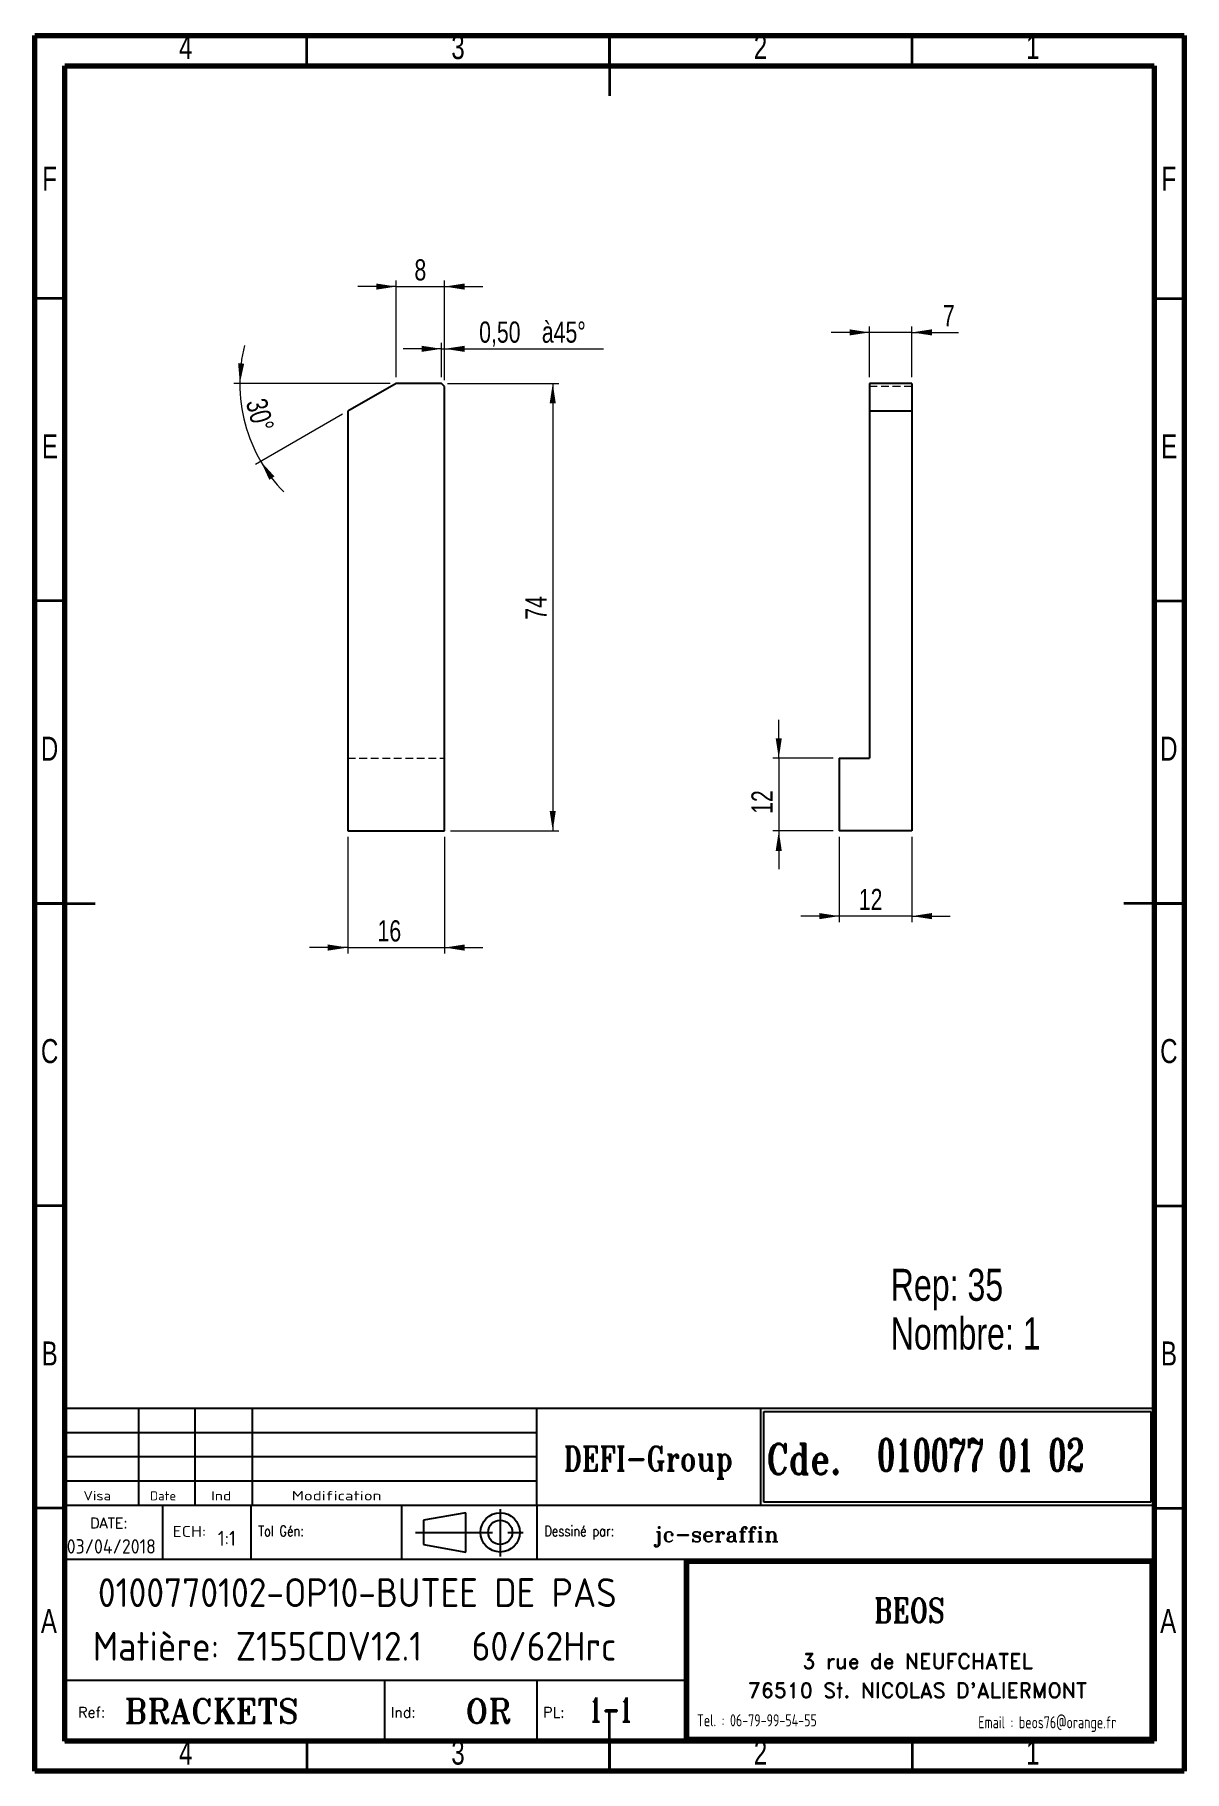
# Model space of a CAD drawing. Header units: millimetres. Extents: x 15 to 205, y 5 to 292.
import ezdxf

# ---------------------------------------------------------------- set-up
doc = ezdxf.new("R2010")
doc.units = ezdxf.units.MM
doc.linetypes.add('CENTERX2', pattern=[20.32, 12.7, -2.54, 2.54, -2.54])
doc.linetypes.add('HIDDEN', pattern=[1.905, 1.27, -0.635])
doc.layers.add('DIMENSIONS', color=176, linetype='Continuous')
doc.styles.add('SLDTEXTSTYLE0', font='TXT', dxfattribs={"width": 0.75})
doc.styles.add('SLDTEXTSTYLE1', font='ISOCP')
doc.styles.add('SLDTEXTSTYLE10', font='ISOCP', dxfattribs={"width": 1.147311})
doc.styles.add('SLDTEXTSTYLE11', font='ISOCP', dxfattribs={"width": 1.385904})
doc.styles.add('SLDTEXTSTYLE12', font='ISOCP', dxfattribs={"width": 1.246461})
doc.styles.add('SLDTEXTSTYLE13', font='ROMAND')
doc.styles.add('SLDTEXTSTYLE2', font='ROMANT', dxfattribs={"width": 0.8})
doc.styles.add('SLDTEXTSTYLE3', font='ISOCP', dxfattribs={"width": 0.8})
doc.styles.add('SLDTEXTSTYLE4', font='ROMANS', dxfattribs={"width": 0.8})
doc.styles.add('SLDTEXTSTYLE5', font='ROMANT')
doc.styles.add('SLDTEXTSTYLE6', font='ROMANS')
doc.styles.add('SLDTEXTSTYLE7', font='ROMANT', dxfattribs={"width": 0.65})
doc.styles.add('SLDTEXTSTYLE8', font='ISOCP', dxfattribs={"width": 1.446157})
doc.styles.add('SLDTEXTSTYLE9', font='ISOCP', dxfattribs={"width": 1.294402})
doc.dimstyles.new('SLDDIMSTYLE0', dxfattribs={"dimtxt": 3.5, "dimasz": 3.302, "dimexe": 0, "dimexo": 0.0625, "dimgap": 0.875, "dimtad": 1, "dimrnd": 1e-09, "dimzin": 12, "dimdsep": 46, "dimtxsty": 'SLDTEXTSTYLE0', "dimsah": 1, "dimcen": 0.09, "dimadec": 0, "dimazin": 3, "dimtfac": 1, "dimtmove": 0, "dimatfit": 0, "dimfxl": 1, "dimfrac": 2, "dimtolj": 1, "dimtzin": 12, "dimarcsym": 0})
doc.dimstyles.new('SLDDIMSTYLE1', dxfattribs={"dimtxt": 3.5, "dimasz": 3.302, "dimexe": 0, "dimexo": 0.0625, "dimgap": 0.875, "dimtad": 1, "dimrnd": 1e-09, "dimdsep": 46, "dimtxsty": 'SLDTEXTSTYLE0', "dimsah": 1, "dimcen": 0.09, "dimadec": 0, "dimazin": 2, "dimtfac": 1, "dimtmove": 0, "dimatfit": 0, "dimfxl": 1, "dimfrac": 2, "dimtolj": 1, "dimtzin": 12, "dimarcsym": 0})
doc.dimstyles.new('SLDDIMSTYLE2', dxfattribs={"dimtxt": 3.5, "dimasz": 3.302, "dimexe": 0, "dimexo": 0.0625, "dimgap": 0.875, "dimtad": 1, "dimdec": 4, "dimzin": 12, "dimdsep": 46, "dimtxsty": 'SLDTEXTSTYLE0', "dimsah": 1, "dimcen": 0.09, "dimazin": 3, "dimtfac": 1, "dimtofl": 0, "dimtmove": 0, "dimatfit": 3, "dimfxl": 1, "dimfrac": 2, "dimtolj": 1, "dimtzin": 12, "dimarcsym": 0})
doc.dimstyles.new('SLDDIMSTYLE3', dxfattribs={"dimtxt": 3.5, "dimasz": 3.302, "dimexe": 0, "dimexo": 0.0625, "dimgap": 0.875, "dimtad": 1, "dimrnd": 1e-09, "dimzin": 12, "dimdsep": 46, "dimtxsty": 'SLDTEXTSTYLE0', "dimsah": 1, "dimcen": 0.09, "dimadec": 0, "dimazin": 3, "dimtfac": 1, "dimtofl": 0, "dimtmove": 0, "dimatfit": 3, "dimfxl": 1, "dimfrac": 2, "dimtolj": 1, "dimtzin": 12, "dimarcsym": 0})

# ---------------------------------------------------------------- blocks, each defined once
blk = doc.blocks.new('SW_NOTE_0')
at = {"color": 0, "linetype": 'Continuous', "lineweight": 0, "char_height": 5.292, "attachment_point": 1, "style": 'SLDTEXTSTYLE0'}
for s, insert in [('Rep: 35', (0, 6.82)), ('Nombre: 1', (0, -1.23))]:
    blk.add_mtext(s, dxfattribs=dict(at, insert=insert))
blk = doc.blocks.new('_D')
at = {"color": 7, "linetype": 'Continuous', "lineweight": 18}
for p, q in [((66.74, 159.48), (66.74, 140.19)), ((82.74, 159.48), (82.74, 140.19)), ((66.74, 141.19), (60.39, 141.19)), ((66.74, 141.19), (82.74, 141.19)), ((82.74, 141.19), (89.09, 141.19))]:
    blk.add_line(p, q, dxfattribs=at)
for points in [[(66.74, 141.19), (63.44, 141.7), (63.44, 140.68)], [(82.74, 141.19), (86.05, 140.68), (86.05, 141.7)]]:
    blk.add_solid(points, dxfattribs=at)
at = {"color": 7, "linetype": 'Continuous', "lineweight": 18, "insert": (71.66, 145.7), "char_height": 3.5, "attachment_point": 1, "style": 'SLDTEXTSTYLE0'}
blk.add_mtext('16', dxfattribs=at)
blk = doc.blocks.new('_D_1')
at = {"color": 7, "linetype": 'Continuous', "lineweight": 18}
for p, q in [((74.74, 250.48), (68.39, 250.48)), ((74.74, 235.48), (74.74, 251.48)), ((74.74, 250.48), (82.74, 250.48)), ((82.74, 234.98), (82.74, 251.48)), ((82.74, 250.48), (89.09, 250.48))]:
    blk.add_line(p, q, dxfattribs=at)
for points in [[(74.74, 250.48), (71.44, 250.99), (71.44, 249.97)], [(82.74, 250.48), (86.05, 249.97), (86.05, 250.99)]]:
    blk.add_solid(points, dxfattribs=at)
at = {"color": 7, "linetype": 'Continuous', "lineweight": 18, "insert": (77.76, 254.99), "char_height": 3.5, "attachment_point": 1, "style": 'SLDTEXTSTYLE0'}
blk.add_mtext('8', dxfattribs=at)
blk = doc.blocks.new('_D_2')
at = {"color": 7, "linetype": 'Continuous', "lineweight": 18}
for p, q in [((82.24, 235.48), (82.24, 241.19)), ((82.74, 234.98), (82.74, 241.19)), ((82.24, 240.19), (75.89, 240.19)), ((82.24, 240.19), (82.74, 240.19)), ((82.74, 240.19), (109.03, 240.19))]:
    blk.add_line(p, q, dxfattribs=at)
for points in [[(82.24, 240.19), (78.94, 240.69), (78.94, 239.68)], [(82.74, 240.19), (86.05, 239.68), (86.05, 240.69)]]:
    blk.add_solid(points, dxfattribs=at)
at = {"color": 7, "linetype": 'Continuous', "lineweight": 18, "char_height": 3.5, "attachment_point": 1, "style": 'SLDTEXTSTYLE0'}
for s, insert in [('0,50', (88.46, 244.7)), ('à45°', (98.82, 244.7))]:
    blk.add_mtext(s, dxfattribs=dict(at, insert=insert))
blk = doc.blocks.new('_D_3')
at = {"color": 7, "linetype": 'Continuous', "lineweight": 18}
for p, q in [((73.74, 234.48), (47.9, 234.48)), ((65.88, 229.36), (51.5, 221.06))]:
    blk.add_line(p, q, dxfattribs=at)
for start, end in [(166.0097, 180), (180, 210), (210, 223.9903)]:
    blk.add_arc((74.74, 234.48), 25.84, start, end, dxfattribs=at)
for points in [[(48.9, 234.48), (49.62, 237.74), (48.61, 237.81)], [(52.37, 221.56), (53.77, 218.53), (54.62, 219.09)]]:
    blk.add_solid(points, dxfattribs=at)
at = {"color": 7, "linetype": 'Continuous', "lineweight": 18, "insert": (53.24, 232.27), "char_height": 3.5, "attachment_point": 1, "rotation": 285.2326, "style": 'SLDTEXTSTYLE0'}
blk.add_mtext('30°', dxfattribs=at)
blk = doc.blocks.new('_D_4')
at = {"color": 7, "linetype": 'Continuous', "lineweight": 18}
for p, q in [((83.24, 234.48), (101.62, 234.48)), ((100.62, 234.48), (100.62, 160.48)), ((83.74, 160.48), (101.62, 160.48))]:
    blk.add_line(p, q, dxfattribs=at)
for points in [[(100.62, 234.48), (100.11, 231.18), (101.12, 231.18)], [(100.62, 160.48), (101.12, 163.78), (100.11, 163.78)]]:
    blk.add_solid(points, dxfattribs=at)
at = {"color": 7, "linetype": 'Continuous', "lineweight": 18, "insert": (96.1, 195.39), "char_height": 3.5, "attachment_point": 1, "rotation": 90, "style": 'SLDTEXTSTYLE0'}
blk.add_mtext('74', dxfattribs=at)
blk = doc.blocks.new('_D_5')
at = {"color": 7, "linetype": 'Continuous', "lineweight": 18}
for p, q in [((137.98, 172.48), (137.98, 178.83)), ((146.98, 172.48), (136.98, 172.48)), ((137.98, 172.48), (137.98, 160.48)), ((146.98, 160.48), (136.98, 160.48)), ((137.98, 160.48), (137.98, 154.13))]:
    blk.add_line(p, q, dxfattribs=at)
for points in [[(137.98, 172.48), (138.48, 175.78), (137.47, 175.78)], [(137.98, 160.48), (137.47, 157.18), (138.48, 157.18)]]:
    blk.add_solid(points, dxfattribs=at)
at = {"color": 7, "linetype": 'Continuous', "lineweight": 18, "insert": (133.46, 163.3), "char_height": 3.5, "attachment_point": 1, "rotation": 90, "style": 'SLDTEXTSTYLE0'}
blk.add_mtext('12', dxfattribs=at)
blk = doc.blocks.new('_D_6')
at = {"color": 7, "linetype": 'Continuous', "lineweight": 18}
for p, q in [((147.98, 159.48), (147.98, 145.39)), ((159.98, 159.48), (159.98, 145.39)), ((147.98, 146.39), (141.63, 146.39)), ((159.98, 146.39), (147.98, 146.39)), ((159.98, 146.39), (166.33, 146.39))]:
    blk.add_line(p, q, dxfattribs=at)
for points in [[(147.98, 146.39), (144.67, 146.9), (144.67, 145.88)], [(159.98, 146.39), (163.28, 145.88), (163.28, 146.9)]]:
    blk.add_solid(points, dxfattribs=at)
at = {"color": 7, "linetype": 'Continuous', "lineweight": 18, "insert": (151.21, 150.9), "char_height": 3.5, "attachment_point": 1, "style": 'SLDTEXTSTYLE0'}
blk.add_mtext('12', dxfattribs=at)
blk = doc.blocks.new('_D_7')
at = {"color": 7, "linetype": 'Continuous', "lineweight": 18}
for p, q in [((152.98, 242.9), (146.63, 242.9)), ((152.98, 235.48), (152.98, 243.9)), ((159.98, 242.9), (152.98, 242.9)), ((159.98, 235.48), (159.98, 243.9)), ((159.98, 242.9), (167.68, 242.9))]:
    blk.add_line(p, q, dxfattribs=at)
for points in [[(152.98, 242.9), (149.67, 243.41), (149.67, 242.4)], [(159.98, 242.9), (163.28, 242.4), (163.28, 243.41)]]:
    blk.add_solid(points, dxfattribs=at)
at = {"color": 7, "linetype": 'Continuous', "lineweight": 18, "insert": (165.1, 247.42), "char_height": 3.5, "attachment_point": 1, "style": 'SLDTEXTSTYLE0'}
blk.add_mtext('7', dxfattribs=at)

msp = doc.modelspace()

# ---------------------------------------------------------------- linework, layer by layer
at = {"color": 7, "linetype": 'Continuous', "lineweight": 70}
for p, q in [((15, 5), (15, 292)), ((15, 292), (205, 292)), ((205, 292), (205, 5)), ((20, 10), (20, 287)), ((20, 287), (200, 287)), ((200, 287), (200, 10)), ((200, 10), (20, 10)), ((205, 5), (15, 5))]:
    msp.add_line(p, q, dxfattribs=at)
at = {"color": 7, "linetype": 'Continuous', "lineweight": 35}
for p, q in [((60, 287), (60, 292)), ((110, 292.001), (110, 281.999)), ((110, 287), (110, 292)), ((160, 287), (160, 292)), ((20, 248.5), (15, 248.5)), ((200, 248.5), (205, 248.5)), ((20, 198.5), (15, 198.5)), ((200, 198.5), (205, 198.5)), ((14.999, 148.5), (25.001, 148.5)), ((20, 148.5), (15, 148.5)), ((205.001, 148.5), (194.999, 148.5)), ((200, 148.5), (205, 148.5)), ((20, 98.5), (15, 98.5)), ((200, 98.5), (205, 98.5)), ((20, 48.5), (15, 48.5)), ((200, 48.5), (205, 48.5)), ((110, 4.999), (110, 15.001)), ((60, 10), (60, 5)), ((110, 10), (110, 5)), ((160, 10), (160, 5))]:
    msp.add_line(p, q, dxfattribs=at)
at = {"color": 7, "linetype": 'Continuous', "lineweight": 25}
for p, q in [((74.74326, 234.47964), (66.74326, 229.86084)), ((82.24327, 234.47964), (74.74326, 234.47964)), ((82.74326, 233.97964), (82.24327, 234.47964)), ((82.74326, 160.47965), (82.74326, 233.97964)), ((159.97661, 234.47964), (152.97661, 234.47964)), ((152.97661, 234.47964), (152.97661, 229.86084)), ((159.97661, 234.47964), (159.97661, 229.86084)), ((66.74326, 229.86084), (66.74326, 160.47965)), ((159.97661, 229.86084), (152.97661, 229.86084)), ((152.97661, 229.86084), (152.97661, 172.47964)), ((159.97661, 229.86084), (159.97661, 160.47965)), ((147.97661, 172.47964), (147.97661, 160.47965)), ((147.97661, 172.47964), (152.97661, 172.47964)), ((66.74326, 160.47965), (82.74326, 160.47965)), ((159.97661, 160.47965), (147.97661, 160.47965))]:
    msp.add_line(p, q, dxfattribs=at)
at = {"color": 7, "linetype": 'HIDDEN', "lineweight": 18}
for p, q in [((159.97661, 233.97964), (152.97661, 233.97964)), ((66.74326, 172.47964), (82.74326, 172.47964))]:
    msp.add_line(p, q, dxfattribs=at)
at = {"color": 7, "linetype": 'Continuous', "lineweight": 50}
msp.add_line((20, 65.25), (20, 10), dxfattribs=at)
at = {"layer": 'DIMENSIONS', "color": 3}
for p, q in [((98, 65), (19.92476, 65)), ((32.19244, 49), (32.19244, 65)), ((41.49782, 49), (41.49782, 65)), ((50.96646, 49), (50.96646, 65)), ((20, 61), (98, 61)), ((98, 57), (20, 57)), ((20, 53), (98, 53))]:
    msp.add_line(p, q, dxfattribs=at)
at = {"layer": 'DIMENSIONS', "color": 6}
for p, q in [((19.92476, 65), (19.92476, 10)), ((200, 10), (200, 65)), ((200, 40), (122.38409, 40)), ((122.38409, 40), (122.38409, 10)), ((199.8, 39.8), (122.58409, 39.8)), ((122.58409, 39.8), (122.58409, 10.2)), ((199.6, 39.6), (122.78409, 39.6)), ((122.78409, 39.6), (122.78409, 10.4)), ((199.4, 39.4), (122.98409, 39.4)), ((122.98409, 39.4), (122.98409, 10.6)), ((199.4, 10.6), (199.4, 39.4)), ((199.6, 10.4), (199.6, 39.6)), ((199.8, 10.2), (199.8, 39.8)), ((19.92476, 10), (200, 10)), ((122.58409, 10.2), (199.8, 10.2)), ((122.78409, 10.4), (199.6, 10.4)), ((122.98409, 10.6), (199.4, 10.6))]:
    msp.add_line(p, q, dxfattribs=at)
at = {"layer": 'DIMENSIONS', "color": 1}
for p, q in [((200, 65), (98, 65)), ((98, 49), (98, 65)), ((135, 49), (135, 65)), ((135.5, 49.5), (135.5, 64.5)), ((135.5, 64.5), (199.5, 64.5)), ((199.5, 64.5), (199.5, 49.5)), ((20, 49), (200, 49)), ((36.11049, 49), (36.11049, 40)), ((50.73069, 49), (50.73069, 40)), ((75.62034, 49), (75.62034, 40)), ((98, 49), (98, 40)), ((199.5, 49.5), (135.5, 49.5)), ((122.38409, 40), (20, 40)), ((122.38409, 20), (20, 20)), ((72.79154, 20), (72.79154, 10)), ((98, 20), (98, 10))]:
    msp.add_line(p, q, dxfattribs=at)
at = {"layer": 'DIMENSIONS'}
for p, q in [((135.5, 49.5), (135.5, 64.5)), ((135.5, 64.5), (199.5, 64.5)), ((199.5, 64.5), (199.5, 49.5)), ((199.5, 49.5), (135.5, 49.5))]:
    msp.add_line(p, q, dxfattribs=at)
at = {"layer": 'DIMENSIONS', "color": 7}
for p, q in [((86.24368, 47.75), (79.24368, 46.5)), ((79.24368, 46.5), (79.24368, 42.5)), ((86.24368, 41.25), (86.24368, 47.75)), ((79.24368, 42.5), (86.24368, 41.25))]:
    msp.add_line(p, q, dxfattribs=at)
at = {"layer": 'DIMENSIONS', "color": 3, "linetype": 'CENTERX2'}
for p, q in [((91.93393, 48.34798), (91.93393, 40.51332)), ((77.94646, 44.5), (96.20111, 44.5))]:
    msp.add_line(p, q, dxfattribs=at)
at = {"layer": 'DIMENSIONS', "color": 7}
for radius in [3.25, 2]:
    msp.add_circle((91.93393, 44.5), radius, dxfattribs=at)

# ---------------------------------------------------------------- block references
at = {"color": 7, "linetype": 'Continuous', "lineweight": 0}
msp.add_blockref('SW_NOTE_0', (156.47958, 81.25627), dxfattribs=at)

# ---------------------------------------------------------------- texts
at = {"color": 7, "linetype": 'Continuous', "lineweight": 0, "char_height": 3.96875, "attachment_point": 2, "style": 'SLDTEXTSTYLE0'}
for s, insert in [('4', (39.96004, 292.06015)), ('3', (84.96004, 292.06015)), ('2', (134.96004, 292.06015)), ('1', (179.96004, 292.06015)), ('F', (17.45774, 270.31015)), ('F', (202.45774, 270.31015)), ('E', (17.50781, 226.06015)), ('E', (202.50781, 226.06015)), ('D', (17.45269, 176.06015)), ('D', (202.45269, 176.06015)), ('C', (17.45866, 126.06015)), ('C', (202.45866, 126.06015)), ('B', (17.4706, 76.06015)), ('B', (202.4706, 76.06015)), ('A', (17.33969, 31.81015)), ('A', (202.33969, 31.81015)), ('4', (39.96004, 10.06015)), ('3', (84.96004, 10.06015)), ('2', (134.96004, 10.06015)), ('1', (179.96004, 10.06015))]:
    msp.add_mtext(s, dxfattribs=dict(at, insert=insert))
at = {"layer": 'DIMENSIONS'}
for s, insert, char_height, attachment_point, style in [('DEFI-Group', (116.4195, 58.70072), 4, 2, 'SLDTEXTSTYLE2'), ('Cde.', (136, 59.12589), 5, 1, 'SLDTEXTSTYLE2'), ('010077 01 02', (154.25789, 59.93983), 5.2916667, 1, 'SLDTEXTSTYLE7'), ('Visa', (23.04116, 51.34751), 1.567052, 1, 'SLDTEXTSTYLE12'), ('Date', (34.06736, 51.28334), 1.492431, 1, 'SLDTEXTSTYLE10'), ('Ind', (44.17125, 51.28334), 1.492431, 1, 'SLDTEXTSTYLE11'), ('Modification', (57.48919, 51.34751), 1.5670523, 1, 'SLDTEXTSTYLE8'), ('DATE:', (24.15647, 46.91526), 1.727675, 1, 'SLDTEXTSTYLE6'), ('03/04/2018', (20.28608, 43.36811), 2.38125, 1, 'SLDTEXTSTYLE1'), ('ECH:', (37.78774, 45.55991), 1.814059, 1, 'SLDTEXTSTYLE9'), ('1:1', (45.26275, 44.76372), 2.5, 1, 'SLDTEXTSTYLE1'), ('Tol Gén:', (51.95157, 45.59841), 1.727675, 1, 'SLDTEXTSTYLE4'), ('Dessiné par:', (99.22087, 45.59841), 1.7276752, 1, 'SLDTEXTSTYLE4'), ('jc-seraffin', (117.35515, 45.41997), 2.5, 1, 'SLDTEXTSTYLE5'), ('0100770102-OP10-BUTEE DE PAS', (25.44422, 36.91836), 4.7625, 1, 'SLDTEXTSTYLE1'), ('BEOS', (159.57079, 33.59488), 4, 2, 'SLDTEXTSTYLE2'), ('Matière: Z155CDV12.1   60/62Hrc', (24.60273, 28.05319), 4.7625, 1, 'SLDTEXTSTYLE1'), ('3 rue de NEUFCHATEL', (160.90924, 24.44835), 2.5, 2, 'SLDTEXTSTYLE13'), ("76510 St. NICOLAS D'ALIERMONT", (160.90254, 19.62324), 2.5, 2, 'SLDTEXTSTYLE13'), ('Ref:', (22.16807, 15.59841), 1.727675, 1, 'SLDTEXTSTYLE6'), ('BRACKETS', (29.83863, 16.95138), 4, 1, 'SLDTEXTSTYLE5'), ('Ind:', (73.82565, 15.59841), 1.727675, 1, 'SLDTEXTSTYLE6'), ('OR', (86.19394, 16.95138), 4, 1, 'SLDTEXTSTYLE5'), ('PL:', (99.03411, 15.59841), 1.727675, 1, 'SLDTEXTSTYLE6'), ('1-1', (106.65089, 17.17305), 4, 1, 'SLDTEXTSTYLE7'), ('Tel. : 06-79-99-54-55', (134.36027, 14.42858), 2, 2, 'SLDTEXTSTYLE3'), ('Email : beos76@orange.fr', (182.37248, 14.0972), 2, 2, 'SLDTEXTSTYLE3')]:
    msp.add_mtext(s, dxfattribs=dict(at, insert=insert, char_height=char_height, attachment_point=attachment_point, style=style))

# ---------------------------------------------------------------- dimensions: what is measured, and where the dimension line sits
at = {"color": 7, "linetype": 'Continuous', "lineweight": 18}
for base, p1, p2, picture, middle in [((82.74326, 250.47964), (74.74326, 234.47964), (82.74326, 233.97964), '_D_1', (79.05, 250.47964)), ((152.97661, 242.90334), (159.97661, 234.47964), (152.97661, 234.47964), '_D_7', (166.39018, 242.90334)), ((82.74326, 141.18761), (66.74326, 160.47964), (82.74326, 160.47964), '_D', (74.24947, 141.18761)), ((147.97661, 146.39133), (159.97661, 160.47964), (147.97661, 160.47964), '_D_6', (153.79133, 146.39133))]:
    dim = msp.add_linear_dim(base=base, p1=p1, p2=p2, dimstyle='SLDDIMSTYLE0', dxfattribs=at)
    dim.commit()
    dim.dimension.update_dxf_attribs({"geometry": picture, "text_midpoint": middle, "dimtype": 160})
dim = msp.add_linear_dim(base=(82.74326, 240.18581), p1=(82.24326, 234.47964), p2=(82.74326, 233.97964), text='<> à45°', dimstyle='SLDDIMSTYLE1', dxfattribs=at)
dim.commit()
dim.dimension.update_dxf_attribs({"geometry": '_D_2', "text_midpoint": (98.74326, 240.18581), "dimtype": 160})
dim = msp.add_angular_dim_2l(base=(49.78494, 227.79208), line1=((82.24326, 234.47964), (74.74326, 234.47964)), line2=((66.74326, 229.86084), (74.74326, 234.47964)), dimstyle='SLDDIMSTYLE2', dxfattribs=at)
dim.commit()
dim.dimension.update_dxf_attribs({"geometry": '_D_3', "text_midpoint": (49.81229, 227.69083), "dimtype": 162})
for base, p1, p2, dimstyle, picture, middle in [((100.61635, 160.47964), (82.24326, 234.47964), (82.74326, 160.47964), 'SLDDIMSTYLE3', '_D_4', (100.61635, 197.97534)), ((137.97661, 160.47964), (147.97661, 172.47964), (147.97661, 160.47964), 'SLDDIMSTYLE0', '_D_5', (137.97661, 165.88391))]:
    dim = msp.add_linear_dim(base=base, p1=p1, p2=p2, angle=90, dimstyle=dimstyle, dxfattribs=at)
    dim.commit()
    dim.dimension.update_dxf_attribs({"geometry": picture, "text_midpoint": middle, "dimtype": 160})

doc.saveas('drawing.dxf')
